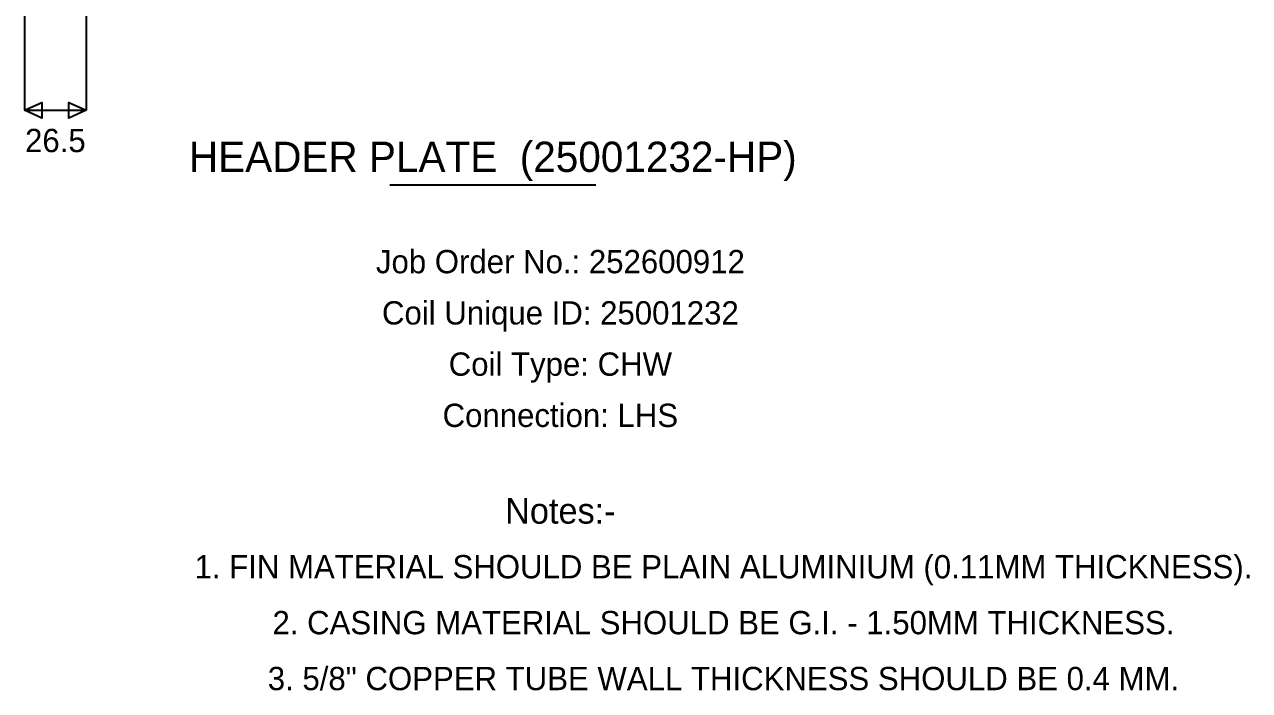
# Model space of a CAD drawing. Header units: millimetres. Extents: x 0 to 2033, y -1000001 to 3212.
# Drawn here: x 120 to 646, y 26 to 312 of the extents above; entities that cross this region are included whole.
import ezdxf
from ezdxf.enums import TextEntityAlignment as Align

# ---------------------------------------------------------------- set-up
doc = ezdxf.new("R2010")
doc.units = ezdxf.units.MM
doc.layers.add('DRAWING', color=7, linetype='Continuous')
doc.layers.add('TEXT', color=7, linetype='Continuous')

msp = doc.modelspace()

# ---------------------------------------------------------------- linework, layer by layer
at = {"layer": 'DRAWING', "linetype": 'CONTINUOUS', "true_color": 0xff6a00}
for p, q in [((120, 320), (120, 275)), ((146.5, 320), (146.5, 275)), ((120, 275), (146.5, 275))]:
    msp.add_line(p, q, dxfattribs=at)
at = {"layer": 'DRAWING', "linetype": 'CONTINUOUS', "true_color": 0x111111}
msp.add_line((276.78, 243), (365.22, 243), dxfattribs=at)
at = {"layer": 'DRAWING', "linetype": 'CONTINUOUS', "true_color": 0xff6a00}
for points in [[(120, 275), (127.5, 278.38), (127.5, 271.62)], [(146.5, 275), (139, 271.62), (139, 278.38)]]:
    msp.add_lwpolyline(points, close=True, dxfattribs=at)

# ---------------------------------------------------------------- texts
at = {"layer": 'TEXT', "true_color": 0xff6a00}
msp.add_text('26.5', height=10, dxfattribs=at).set_placement((133.25, 262), align=Align.MIDDLE_CENTER)
at = {"layer": 'TEXT', "true_color": 0x111111}
for s, height, p in [('HEADER PLATE  (25001232-HP)', 13, (321, 255)), ('Job Order No.: 252600912', 10, (350, 210)), ('Coil Unique ID: 25001232', 10, (350, 188)), ('Coil Type: CHW', 10, (350, 166)), ('Connection: LHS', 10, (350, 144)), ('Notes:-', 11, (350, 103)), ('1. FIN MATERIAL SHOULD BE PLAIN ALUMINIUM (0.11MM THICKNESS).', 10, (420, 79)), ('2. CASING MATERIAL SHOULD BE G.I. - 1.50MM THICKNESS.', 10, (420, 55)), ('3. 5/8" COPPER TUBE WALL THICKNESS SHOULD BE 0.4 MM.', 10, (420, 31))]:
    msp.add_text(s, height=height, dxfattribs=at).set_placement(p, align=Align.MIDDLE_CENTER)

doc.saveas('drawing.dxf')
